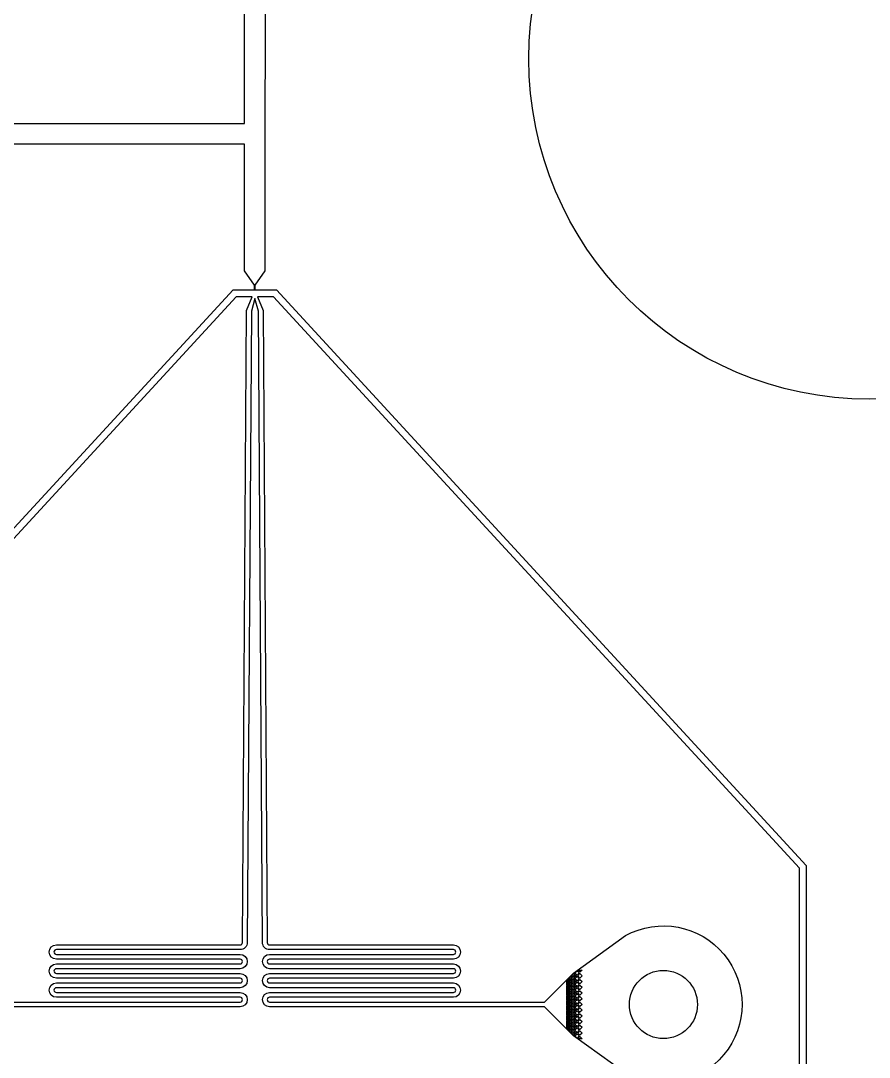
# Model space of a CAD drawing. Header units: inches. Extents: x -28.8 to 28.8, y -21.6 to 29.
# Drawn here: x -12.46 to 0, y -9.67 to 5.56 of the extents above; entities that cross this region are included whole.
import ezdxf

# ---------------------------------------------------------------- set-up
doc = ezdxf.new("R2010")
doc.units = ezdxf.units.IN
doc.header["$MEASUREMENT"] = 0

msp = doc.modelspace()

# ---------------------------------------------------------------- linework, layer by layer
msp.add_lwpolyline([(-8.872, 7.513), (-8.875, 1.883), (-9.022, 1.674), (-9.022, 1.604), (-8.706, 1.604), (-0.925, -6.851), (-0.925, -10.929), (-8.176, -18.891), (-8.176, -19.687, -2.283917), (-9.873, -19.687), (-9.873, -18.891), (-17.125, -10.929), (-17.125, -6.851), (-9.343, 1.604), (-9.027, 1.604), (-9.027, 1.674), (-9.175, 1.883), (-9.174, 3.747), (-13.461, 3.746), (-13.461, 4.047), (-9.174, 4.047), (-9.172, 7.513)], format="xyb", close=True)
for points in [[(-13.111, -8.855), (-9.24, -8.855, 0.999885), (-9.24, -8.785), (-11.939, -8.785, -1), (-11.939, -8.575), (-9.24, -8.575, 1), (-9.24, -8.505), (-11.939, -8.505, -1), (-11.939, -8.295), (-9.24, -8.295, 1), (-9.24, -8.225), (-11.939, -8.225, -1), (-11.939, -8.015), (-9.24, -8.015, 0.414214), (-9.205, -7.98), (-9.145, 1.3), (-9.065, 1.504), (-9.299, 1.504), (-17.025, -6.89)], [(-4.936, -8.926), (-8.807, -8.925, -1), (-8.807, -8.715), (-6.108, -8.715, 1), (-6.108, -8.645), (-8.807, -8.645, -1), (-8.807, -8.435), (-6.108, -8.435, 1), (-6.108, -8.365), (-8.807, -8.365, -1), (-8.807, -8.155), (-6.108, -8.155, 1), (-6.108, -8.085), (-8.807, -8.085, -0.414214), (-8.912, -7.98), (-8.971, 1.291), (-9.025, 1.479), (-9.075, 1.291), (-9.135, -7.98, -0.414214), (-9.24, -8.085), (-11.939, -8.085, 1), (-11.939, -8.155), (-9.24, -8.155, -1), (-9.24, -8.365), (-11.939, -8.365, 1), (-11.939, -8.435), (-9.24, -8.435, -1), (-9.24, -8.645), (-11.939, -8.645, 1), (-11.939, -8.715), (-9.24, -8.715, -1), (-9.24, -8.925), (-13.111, -8.925)], [(-1.025, -10.89), (-1.025, -6.89), (-8.75, 1.504), (-8.985, 1.504), (-8.901, 1.3), (-8.842, -7.98, 0.414214), (-8.807, -8.015), (-6.108, -8.015, -1), (-6.108, -8.225), (-8.807, -8.225, 1), (-8.807, -8.295), (-6.108, -8.295, -1), (-6.108, -8.505), (-8.807, -8.505, 1), (-8.807, -8.575), (-6.108, -8.575, -1), (-6.108, -8.785), (-8.807, -8.785, 0.999885), (-8.807, -8.855), (-4.936, -8.856), (-4.771, -8.856), (-4.346, -8.43), (-3.582, -7.88, -1.695798), (-3.582, -9.901), (-4.343, -9.353), (-4.77, -8.926), (-4.936, -8.926)]]:
    msp.add_lwpolyline(points, format="xyb")
for points in [[(-4.424, -8.515), (-4.432, -8.523), (-4.424, -8.53), (-4.417, -8.523)], [(-4.414, -8.505), (-4.421, -8.512), (-4.414, -8.52), (-4.407, -8.512)], [(-4.403, -8.509), (-4.396, -8.502), (-4.403, -8.494), (-4.411, -8.502)], [(-4.411, -8.523), (-4.403, -8.53), (-4.396, -8.523), (-4.403, -8.515)], [(-4.386, -8.512), (-4.393, -8.505), (-4.4, -8.512), (-4.393, -8.52)], [(-4.365, -8.491), (-4.381, -8.507), (-4.396, -8.491), (-4.381, -8.475)], [(-4.381, -8.517), (-4.365, -8.533), (-4.381, -8.549), (-4.396, -8.533)], [(-4.36, -8.486), (-4.375, -8.47), (-4.36, -8.454), (-4.344, -8.47)], [(-4.344, -8.512), (-4.36, -8.528), (-4.375, -8.512), (-4.36, -8.496)], [(-4.323, -8.449), (-4.339, -8.465), (-4.354, -8.449), (-4.339, -8.433)], [(-4.339, -8.475), (-4.323, -8.491), (-4.339, -8.507), (-4.354, -8.491)], [(-4.339, -8.517), (-4.323, -8.533), (-4.339, -8.549), (-4.354, -8.533)], [(-4.302, -8.47), (-4.318, -8.486), (-4.333, -8.47), (-4.318, -8.454)], [(-4.291, -8.46), (-4.323, -8.428), (-4.291, -8.396), (-4.26, -8.428)], [(-4.323, -8.512), (-4.291, -8.48), (-4.26, -8.512), (-4.291, -8.544)], [(-4.218, -8.386), (-4.249, -8.418), (-4.281, -8.386)], [(-4.281, -8.47), (-4.249, -8.438), (-4.218, -8.47), (-4.249, -8.502)], [(-4.249, -8.522), (-4.218, -8.554), (-4.249, -8.586), (-4.281, -8.554)], [(-4.438, -8.544), (-4.445, -8.536), (-4.445, -8.551)], [(-4.438, -8.565), (-4.445, -8.557), (-4.445, -8.572)], [(-4.438, -8.586), (-4.445, -8.578), (-4.445, -8.593)], [(-4.438, -8.607), (-4.445, -8.599), (-4.445, -8.614)], [(-4.438, -8.628), (-4.445, -8.62), (-4.445, -8.635)], [(-4.438, -8.649), (-4.445, -8.641), (-4.445, -8.656)], [(-4.438, -8.67), (-4.445, -8.662), (-4.445, -8.677)], [(-4.435, -8.526), (-4.442, -8.533), (-4.435, -8.541), (-4.428, -8.533)], [(-4.435, -8.547), (-4.442, -8.554), (-4.435, -8.562), (-4.428, -8.554)], [(-4.435, -8.568), (-4.442, -8.575), (-4.435, -8.583), (-4.428, -8.575)], [(-4.435, -8.589), (-4.442, -8.596), (-4.435, -8.604), (-4.428, -8.596)], [(-4.435, -8.61), (-4.442, -8.617), (-4.435, -8.625), (-4.428, -8.617)], [(-4.435, -8.631), (-4.442, -8.638), (-4.435, -8.646), (-4.428, -8.638)], [(-4.435, -8.652), (-4.442, -8.659), (-4.435, -8.667), (-4.428, -8.659)], [(-4.435, -8.673), (-4.442, -8.68), (-4.435, -8.688), (-4.428, -8.68)], [(-4.424, -8.536), (-4.432, -8.544), (-4.424, -8.551), (-4.417, -8.544)], [(-4.424, -8.557), (-4.432, -8.565), (-4.424, -8.572), (-4.417, -8.565)], [(-4.424, -8.578), (-4.432, -8.586), (-4.424, -8.593), (-4.417, -8.586)], [(-4.424, -8.599), (-4.432, -8.607), (-4.424, -8.614), (-4.417, -8.607)], [(-4.424, -8.62), (-4.432, -8.628), (-4.424, -8.635), (-4.417, -8.628)], [(-4.424, -8.641), (-4.432, -8.649), (-4.424, -8.656), (-4.417, -8.649)], [(-4.424, -8.662), (-4.432, -8.67), (-4.424, -8.677), (-4.417, -8.67)], [(-4.414, -8.526), (-4.421, -8.533), (-4.414, -8.541), (-4.407, -8.533)], [(-4.414, -8.547), (-4.421, -8.554), (-4.414, -8.562), (-4.407, -8.554)], [(-4.414, -8.568), (-4.421, -8.575), (-4.414, -8.583), (-4.407, -8.575)], [(-4.414, -8.589), (-4.421, -8.596), (-4.414, -8.604), (-4.407, -8.596)], [(-4.414, -8.61), (-4.421, -8.617), (-4.414, -8.625), (-4.407, -8.617)], [(-4.414, -8.631), (-4.421, -8.638), (-4.414, -8.646), (-4.407, -8.638)], [(-4.414, -8.652), (-4.421, -8.659), (-4.414, -8.667), (-4.407, -8.659)], [(-4.414, -8.673), (-4.421, -8.68), (-4.414, -8.688), (-4.407, -8.68)], [(-4.403, -8.551), (-4.396, -8.544), (-4.403, -8.536), (-4.411, -8.544)], [(-4.411, -8.565), (-4.403, -8.572), (-4.396, -8.565), (-4.403, -8.557)], [(-4.403, -8.593), (-4.396, -8.586), (-4.403, -8.578), (-4.411, -8.586)], [(-4.411, -8.607), (-4.403, -8.614), (-4.396, -8.607), (-4.403, -8.599)], [(-4.403, -8.635), (-4.396, -8.628), (-4.403, -8.62), (-4.411, -8.628)], [(-4.411, -8.649), (-4.403, -8.656), (-4.396, -8.649), (-4.403, -8.641)], [(-4.403, -8.677), (-4.396, -8.67), (-4.403, -8.662), (-4.411, -8.67)], [(-4.386, -8.554), (-4.393, -8.547), (-4.4, -8.554), (-4.393, -8.562)], [(-4.386, -8.596), (-4.393, -8.589), (-4.4, -8.596), (-4.393, -8.604)], [(-4.386, -8.638), (-4.393, -8.631), (-4.4, -8.638), (-4.393, -8.646)], [(-4.386, -8.68), (-4.393, -8.673), (-4.4, -8.68), (-4.393, -8.688)], [(-4.381, -8.559), (-4.365, -8.575), (-4.381, -8.591), (-4.396, -8.575)], [(-4.381, -8.601), (-4.365, -8.617), (-4.381, -8.633), (-4.396, -8.617)], [(-4.381, -8.643), (-4.365, -8.659), (-4.381, -8.675), (-4.396, -8.659)], [(-4.344, -8.554), (-4.36, -8.57), (-4.375, -8.554), (-4.36, -8.538)], [(-4.344, -8.596), (-4.36, -8.612), (-4.375, -8.596), (-4.36, -8.58)], [(-4.344, -8.638), (-4.36, -8.654), (-4.375, -8.638), (-4.36, -8.622)], [(-4.344, -8.68), (-4.36, -8.696), (-4.375, -8.68), (-4.36, -8.664)], [(-4.339, -8.559), (-4.323, -8.575), (-4.339, -8.591), (-4.354, -8.575)], [(-4.339, -8.601), (-4.323, -8.617), (-4.339, -8.633), (-4.354, -8.617)], [(-4.339, -8.643), (-4.323, -8.659), (-4.339, -8.675), (-4.354, -8.659)], [(-4.302, -8.554), (-4.318, -8.57), (-4.333, -8.554), (-4.318, -8.538)], [(-4.302, -8.638), (-4.318, -8.654), (-4.333, -8.638), (-4.318, -8.622)], [(-4.291, -8.628), (-4.323, -8.596), (-4.291, -8.564), (-4.26, -8.596)], [(-4.291, -8.712), (-4.323, -8.68), (-4.291, -8.648), (-4.26, -8.68)], [(-4.249, -8.606), (-4.218, -8.638), (-4.249, -8.67), (-4.281, -8.638)], [(-4.438, -8.691), (-4.445, -8.683), (-4.445, -8.698)], [(-4.438, -8.712), (-4.445, -8.704), (-4.445, -8.719)], [(-4.438, -8.733), (-4.445, -8.725), (-4.445, -8.74)], [(-4.438, -8.754), (-4.445, -8.746), (-4.445, -8.761)], [(-4.438, -8.775), (-4.445, -8.767), (-4.445, -8.782)], [(-4.438, -8.796), (-4.445, -8.788), (-4.445, -8.803)], [(-4.438, -8.817), (-4.445, -8.809), (-4.445, -8.824)], [(-4.435, -8.694), (-4.442, -8.701), (-4.435, -8.709), (-4.428, -8.701)], [(-4.435, -8.715), (-4.442, -8.722), (-4.435, -8.73), (-4.428, -8.722)], [(-4.435, -8.736), (-4.442, -8.743), (-4.435, -8.751), (-4.428, -8.743)], [(-4.435, -8.757), (-4.442, -8.764), (-4.435, -8.772), (-4.428, -8.764)], [(-4.435, -8.778), (-4.442, -8.785), (-4.435, -8.793), (-4.428, -8.785)], [(-4.435, -8.799), (-4.442, -8.806), (-4.435, -8.814), (-4.428, -8.806)], [(-4.435, -8.82), (-4.442, -8.827), (-4.435, -8.835), (-4.428, -8.827)], [(-4.424, -8.683), (-4.432, -8.691), (-4.424, -8.698), (-4.417, -8.691)], [(-4.424, -8.704), (-4.432, -8.712), (-4.424, -8.719), (-4.417, -8.712)], [(-4.424, -8.725), (-4.432, -8.733), (-4.424, -8.74), (-4.417, -8.733)], [(-4.424, -8.746), (-4.432, -8.754), (-4.424, -8.761), (-4.417, -8.754)], [(-4.424, -8.767), (-4.432, -8.775), (-4.424, -8.782), (-4.417, -8.775)], [(-4.424, -8.788), (-4.432, -8.796), (-4.424, -8.803), (-4.417, -8.796)], [(-4.424, -8.809), (-4.432, -8.817), (-4.424, -8.824), (-4.417, -8.817)], [(-4.414, -8.694), (-4.421, -8.701), (-4.414, -8.709), (-4.407, -8.701)], [(-4.414, -8.715), (-4.421, -8.722), (-4.414, -8.73), (-4.407, -8.722)], [(-4.414, -8.736), (-4.421, -8.743), (-4.414, -8.751), (-4.407, -8.743)], [(-4.414, -8.757), (-4.421, -8.764), (-4.414, -8.772), (-4.407, -8.764)], [(-4.414, -8.778), (-4.421, -8.785), (-4.414, -8.793), (-4.407, -8.785)], [(-4.414, -8.799), (-4.421, -8.806), (-4.414, -8.814), (-4.407, -8.806)], [(-4.414, -8.82), (-4.421, -8.827), (-4.414, -8.835), (-4.407, -8.827)], [(-4.411, -8.691), (-4.403, -8.698), (-4.396, -8.691), (-4.403, -8.683)], [(-4.403, -8.719), (-4.396, -8.712), (-4.403, -8.704), (-4.411, -8.712)], [(-4.411, -8.733), (-4.403, -8.74), (-4.396, -8.733), (-4.403, -8.725)], [(-4.403, -8.761), (-4.396, -8.754), (-4.403, -8.746), (-4.411, -8.754)], [(-4.411, -8.775), (-4.403, -8.782), (-4.396, -8.775), (-4.403, -8.767)], [(-4.403, -8.803), (-4.396, -8.796), (-4.403, -8.788), (-4.411, -8.796)], [(-4.411, -8.817), (-4.403, -8.824), (-4.396, -8.817), (-4.403, -8.809)], [(-4.386, -8.722), (-4.393, -8.715), (-4.4, -8.722), (-4.393, -8.73)], [(-4.386, -8.764), (-4.393, -8.757), (-4.4, -8.764), (-4.393, -8.772)], [(-4.386, -8.806), (-4.393, -8.799), (-4.4, -8.806), (-4.393, -8.814)], [(-4.381, -8.685), (-4.365, -8.701), (-4.381, -8.717), (-4.396, -8.701)], [(-4.381, -8.727), (-4.365, -8.743), (-4.381, -8.759), (-4.396, -8.743)], [(-4.381, -8.769), (-4.365, -8.785), (-4.381, -8.801), (-4.396, -8.785)], [(-4.381, -8.811), (-4.365, -8.827), (-4.381, -8.843), (-4.396, -8.827)], [(-4.344, -8.722), (-4.36, -8.738), (-4.375, -8.722), (-4.36, -8.706)], [(-4.344, -8.764), (-4.36, -8.78), (-4.375, -8.764), (-4.36, -8.748)], [(-4.344, -8.806), (-4.36, -8.822), (-4.375, -8.806), (-4.36, -8.79)], [(-4.339, -8.685), (-4.323, -8.701), (-4.339, -8.717), (-4.354, -8.701)], [(-4.339, -8.727), (-4.323, -8.743), (-4.339, -8.759), (-4.354, -8.743)], [(-4.339, -8.769), (-4.323, -8.785), (-4.339, -8.801), (-4.354, -8.785)], [(-4.339, -8.811), (-4.323, -8.827), (-4.339, -8.843), (-4.354, -8.827)], [(-4.302, -8.722), (-4.318, -8.738), (-4.333, -8.722), (-4.318, -8.706)], [(-4.302, -8.806), (-4.318, -8.822), (-4.333, -8.806), (-4.318, -8.79)], [(-4.291, -8.796), (-4.323, -8.764), (-4.291, -8.732), (-4.26, -8.764)], [(-4.291, -8.88), (-4.323, -8.848), (-4.291, -8.816), (-4.26, -8.848)], [(-4.281, -8.722), (-4.249, -8.69), (-4.218, -8.722), (-4.249, -8.754)], [(-4.281, -8.806), (-4.249, -8.774), (-4.218, -8.806), (-4.249, -8.838)], [(-4.438, -8.838), (-4.445, -8.83), (-4.445, -8.845)], [(-4.438, -8.859), (-4.445, -8.851), (-4.445, -8.866)], [(-4.438, -8.88), (-4.445, -8.872), (-4.445, -8.887)], [(-4.438, -8.901), (-4.445, -8.893), (-4.445, -8.908)], [(-4.438, -8.922), (-4.445, -8.914), (-4.445, -8.929)], [(-4.438, -8.943), (-4.445, -8.935), (-4.445, -8.95)], [(-4.438, -8.964), (-4.445, -8.956), (-4.445, -8.971)], [(-4.438, -8.985), (-4.445, -8.977), (-4.445, -8.992)], [(-4.435, -8.841), (-4.442, -8.848), (-4.435, -8.856), (-4.428, -8.848)], [(-4.435, -8.862), (-4.442, -8.869), (-4.435, -8.877), (-4.428, -8.869)], [(-4.435, -8.883), (-4.442, -8.89), (-4.435, -8.898), (-4.428, -8.89)], [(-4.435, -8.904), (-4.442, -8.911), (-4.435, -8.919), (-4.428, -8.911)], [(-4.435, -8.925), (-4.442, -8.932), (-4.435, -8.94), (-4.428, -8.932)], [(-4.435, -8.946), (-4.442, -8.953), (-4.435, -8.961), (-4.428, -8.953)], [(-4.435, -8.967), (-4.442, -8.974), (-4.435, -8.982), (-4.428, -8.974)], [(-4.424, -8.83), (-4.432, -8.838), (-4.424, -8.845), (-4.417, -8.838)], [(-4.424, -8.851), (-4.432, -8.859), (-4.424, -8.866), (-4.417, -8.859)], [(-4.424, -8.872), (-4.432, -8.88), (-4.424, -8.887), (-4.417, -8.88)], [(-4.424, -8.893), (-4.432, -8.901), (-4.424, -8.908), (-4.417, -8.901)], [(-4.424, -8.914), (-4.432, -8.922), (-4.424, -8.929), (-4.417, -8.922)], [(-4.424, -8.935), (-4.432, -8.943), (-4.424, -8.95), (-4.417, -8.943)], [(-4.424, -8.956), (-4.432, -8.964), (-4.424, -8.971), (-4.417, -8.964)], [(-4.424, -8.977), (-4.432, -8.985), (-4.424, -8.992), (-4.417, -8.985)], [(-4.414, -8.841), (-4.421, -8.848), (-4.414, -8.856), (-4.407, -8.848)], [(-4.414, -8.862), (-4.421, -8.869), (-4.414, -8.877), (-4.407, -8.869)], [(-4.414, -8.883), (-4.421, -8.89), (-4.414, -8.898), (-4.407, -8.89)], [(-4.414, -8.904), (-4.421, -8.911), (-4.414, -8.919), (-4.407, -8.911)], [(-4.414, -8.925), (-4.421, -8.932), (-4.414, -8.94), (-4.407, -8.932)], [(-4.414, -8.946), (-4.421, -8.953), (-4.414, -8.961), (-4.407, -8.953)], [(-4.414, -8.967), (-4.421, -8.974), (-4.414, -8.982), (-4.407, -8.974)], [(-4.403, -8.845), (-4.396, -8.838), (-4.403, -8.83), (-4.411, -8.838)], [(-4.411, -8.859), (-4.403, -8.866), (-4.396, -8.859), (-4.403, -8.851)], [(-4.403, -8.887), (-4.396, -8.88), (-4.403, -8.872), (-4.411, -8.88)], [(-4.411, -8.901), (-4.403, -8.908), (-4.396, -8.901), (-4.403, -8.893)], [(-4.403, -8.929), (-4.396, -8.922), (-4.403, -8.914), (-4.411, -8.922)], [(-4.411, -8.943), (-4.403, -8.95), (-4.396, -8.943), (-4.403, -8.935)], [(-4.403, -8.971), (-4.396, -8.964), (-4.403, -8.956), (-4.411, -8.964)], [(-4.411, -8.985), (-4.403, -8.992), (-4.396, -8.985), (-4.403, -8.977)], [(-4.386, -8.848), (-4.393, -8.841), (-4.4, -8.848), (-4.393, -8.856)], [(-4.386, -8.89), (-4.393, -8.883), (-4.4, -8.89), (-4.393, -8.898)], [(-4.386, -8.932), (-4.393, -8.925), (-4.4, -8.932), (-4.393, -8.94)], [(-4.386, -8.974), (-4.393, -8.967), (-4.4, -8.974), (-4.393, -8.982)], [(-4.381, -8.853), (-4.365, -8.869), (-4.381, -8.885), (-4.396, -8.869)], [(-4.381, -8.895), (-4.365, -8.911), (-4.381, -8.927), (-4.396, -8.911)], [(-4.381, -8.937), (-4.365, -8.953), (-4.381, -8.969), (-4.396, -8.953)], [(-4.365, -8.995), (-4.381, -9.011), (-4.396, -8.995), (-4.381, -8.979)], [(-4.344, -8.848), (-4.36, -8.864), (-4.375, -8.848), (-4.36, -8.832)], [(-4.344, -8.89), (-4.36, -8.906), (-4.375, -8.89), (-4.36, -8.874)], [(-4.344, -8.932), (-4.36, -8.948), (-4.375, -8.932), (-4.36, -8.916)], [(-4.344, -8.974), (-4.36, -8.99), (-4.375, -8.974), (-4.36, -8.958)], [(-4.339, -8.853), (-4.323, -8.869), (-4.339, -8.885), (-4.354, -8.869)], [(-4.339, -8.895), (-4.323, -8.911), (-4.339, -8.927), (-4.354, -8.911)], [(-4.339, -8.937), (-4.323, -8.953), (-4.339, -8.969), (-4.354, -8.953)], [(-4.339, -8.979), (-4.323, -8.995), (-4.339, -9.011), (-4.354, -8.995)], [(-4.302, -8.89), (-4.318, -8.906), (-4.333, -8.89), (-4.318, -8.874)], [(-4.302, -8.974), (-4.318, -8.99), (-4.333, -8.974), (-4.318, -8.958)], [(-4.291, -8.964), (-4.323, -8.932), (-4.291, -8.9), (-4.26, -8.932)], [(-4.281, -8.89), (-4.249, -8.858), (-4.218, -8.89), (-4.249, -8.922)], [(-4.249, -8.942), (-4.218, -8.974), (-4.249, -9.006), (-4.281, -8.974)], [(-4.438, -9.006), (-4.445, -8.998), (-4.445, -9.013)], [(-4.438, -9.027), (-4.445, -9.019), (-4.445, -9.034)], [(-4.438, -9.048), (-4.445, -9.04), (-4.445, -9.055)], [(-4.438, -9.069), (-4.445, -9.061), (-4.445, -9.076)], [(-4.438, -9.09), (-4.445, -9.082), (-4.445, -9.097)], [(-4.438, -9.111), (-4.445, -9.103), (-4.445, -9.118)], [(-4.438, -9.132), (-4.445, -9.124), (-4.445, -9.139)], [(-4.435, -8.988), (-4.442, -8.995), (-4.435, -9.003), (-4.428, -8.995)], [(-4.435, -9.009), (-4.442, -9.016), (-4.435, -9.024), (-4.428, -9.016)], [(-4.435, -9.03), (-4.442, -9.037), (-4.435, -9.045), (-4.428, -9.037)], [(-4.435, -9.051), (-4.442, -9.058), (-4.435, -9.066), (-4.428, -9.058)], [(-4.435, -9.072), (-4.442, -9.079), (-4.435, -9.087), (-4.428, -9.079)], [(-4.435, -9.093), (-4.442, -9.1), (-4.435, -9.108), (-4.428, -9.1)], [(-4.435, -9.114), (-4.442, -9.121), (-4.435, -9.129), (-4.428, -9.121)], [(-4.424, -8.998), (-4.432, -9.006), (-4.424, -9.013), (-4.417, -9.006)], [(-4.424, -9.019), (-4.432, -9.027), (-4.424, -9.034), (-4.417, -9.027)], [(-4.424, -9.04), (-4.432, -9.048), (-4.424, -9.055), (-4.417, -9.048)], [(-4.424, -9.061), (-4.432, -9.069), (-4.424, -9.076), (-4.417, -9.069)], [(-4.424, -9.082), (-4.432, -9.09), (-4.424, -9.097), (-4.417, -9.09)], [(-4.424, -9.103), (-4.432, -9.111), (-4.424, -9.118), (-4.417, -9.111)], [(-4.424, -9.124), (-4.432, -9.132), (-4.424, -9.139), (-4.417, -9.132)], [(-4.414, -8.988), (-4.421, -8.995), (-4.414, -9.003), (-4.407, -8.995)], [(-4.414, -9.009), (-4.421, -9.016), (-4.414, -9.024), (-4.407, -9.016)], [(-4.414, -9.03), (-4.421, -9.037), (-4.414, -9.045), (-4.407, -9.037)], [(-4.414, -9.051), (-4.421, -9.058), (-4.414, -9.066), (-4.407, -9.058)], [(-4.414, -9.072), (-4.421, -9.079), (-4.414, -9.087), (-4.407, -9.079)], [(-4.414, -9.093), (-4.421, -9.1), (-4.414, -9.108), (-4.407, -9.1)], [(-4.414, -9.114), (-4.421, -9.121), (-4.414, -9.129), (-4.407, -9.121)], [(-4.403, -9.013), (-4.396, -9.006), (-4.403, -8.998), (-4.411, -9.006)], [(-4.411, -9.027), (-4.403, -9.034), (-4.396, -9.027), (-4.403, -9.019)], [(-4.403, -9.055), (-4.396, -9.048), (-4.403, -9.04), (-4.411, -9.048)], [(-4.411, -9.069), (-4.403, -9.076), (-4.396, -9.069), (-4.403, -9.061)], [(-4.403, -9.097), (-4.396, -9.09), (-4.403, -9.082), (-4.411, -9.09)], [(-4.411, -9.111), (-4.403, -9.118), (-4.396, -9.111), (-4.403, -9.103)], [(-4.403, -9.139), (-4.396, -9.132), (-4.403, -9.124), (-4.411, -9.132)], [(-4.386, -9.016), (-4.393, -9.009), (-4.4, -9.016), (-4.393, -9.024)], [(-4.386, -9.058), (-4.393, -9.051), (-4.4, -9.058), (-4.393, -9.066)], [(-4.386, -9.1), (-4.393, -9.093), (-4.4, -9.1), (-4.393, -9.108)], [(-4.365, -9.037), (-4.381, -9.053), (-4.396, -9.037), (-4.381, -9.021)], [(-4.381, -9.063), (-4.365, -9.079), (-4.381, -9.095), (-4.396, -9.079)], [(-4.381, -9.105), (-4.365, -9.121), (-4.381, -9.137), (-4.396, -9.121)], [(-4.344, -9.016), (-4.36, -9.032), (-4.375, -9.016), (-4.36, -9)], [(-4.344, -9.058), (-4.36, -9.074), (-4.375, -9.058), (-4.36, -9.042)], [(-4.344, -9.1), (-4.36, -9.116), (-4.375, -9.1), (-4.36, -9.084)], [(-4.344, -9.142), (-4.36, -9.158), (-4.375, -9.142), (-4.36, -9.126)], [(-4.339, -9.021), (-4.323, -9.037), (-4.339, -9.053), (-4.354, -9.037)], [(-4.339, -9.063), (-4.323, -9.079), (-4.339, -9.095), (-4.354, -9.079)], [(-4.339, -9.105), (-4.323, -9.121), (-4.339, -9.137), (-4.354, -9.121)], [(-4.302, -9.058), (-4.318, -9.074), (-4.333, -9.058), (-4.318, -9.042)], [(-4.302, -9.142), (-4.318, -9.158), (-4.333, -9.142), (-4.318, -9.126)], [(-4.323, -9.016), (-4.291, -8.984), (-4.26, -9.016), (-4.291, -9.048)], [(-4.291, -9.132), (-4.323, -9.1), (-4.291, -9.068), (-4.26, -9.1)], [(-4.281, -9.058), (-4.249, -9.026), (-4.218, -9.058), (-4.249, -9.09)], [(-4.281, -9.142), (-4.249, -9.11), (-4.218, -9.142), (-4.249, -9.174)], [(-4.438, -9.153), (-4.445, -9.145), (-4.445, -9.16)], [(-4.438, -9.174), (-4.445, -9.166), (-4.445, -9.181)], [(-4.438, -9.195), (-4.445, -9.187), (-4.445, -9.202)], [(-4.438, -9.216), (-4.445, -9.208), (-4.445, -9.223)], [(-4.438, -9.237), (-4.445, -9.229), (-4.445, -9.244)], [(-4.435, -9.135), (-4.442, -9.142), (-4.435, -9.15), (-4.428, -9.142)], [(-4.435, -9.156), (-4.442, -9.163), (-4.435, -9.171), (-4.428, -9.163)], [(-4.435, -9.177), (-4.442, -9.184), (-4.435, -9.192), (-4.428, -9.184)], [(-4.435, -9.198), (-4.442, -9.205), (-4.435, -9.213), (-4.428, -9.205)], [(-4.435, -9.219), (-4.442, -9.226), (-4.435, -9.234), (-4.428, -9.226)], [(-4.435, -9.24), (-4.442, -9.247), (-4.435, -9.255), (-4.428, -9.247)], [(-4.424, -9.145), (-4.432, -9.153), (-4.424, -9.16), (-4.417, -9.153)], [(-4.424, -9.166), (-4.432, -9.174), (-4.424, -9.181), (-4.417, -9.174)], [(-4.424, -9.187), (-4.432, -9.195), (-4.424, -9.202), (-4.417, -9.195)], [(-4.424, -9.208), (-4.432, -9.216), (-4.424, -9.223), (-4.417, -9.216)], [(-4.424, -9.229), (-4.432, -9.237), (-4.424, -9.244), (-4.417, -9.237)], [(-4.424, -9.25), (-4.432, -9.258), (-4.424, -9.265), (-4.417, -9.258)], [(-4.414, -9.135), (-4.421, -9.142), (-4.414, -9.15), (-4.407, -9.142)], [(-4.414, -9.156), (-4.421, -9.163), (-4.414, -9.171), (-4.407, -9.163)], [(-4.414, -9.177), (-4.421, -9.184), (-4.414, -9.192), (-4.407, -9.184)], [(-4.414, -9.198), (-4.421, -9.205), (-4.414, -9.213), (-4.407, -9.205)], [(-4.414, -9.219), (-4.421, -9.226), (-4.414, -9.234), (-4.407, -9.226)], [(-4.414, -9.24), (-4.421, -9.247), (-4.414, -9.255), (-4.407, -9.247)], [(-4.414, -9.261), (-4.421, -9.268), (-4.414, -9.276), (-4.407, -9.268)], [(-4.411, -9.153), (-4.403, -9.16), (-4.396, -9.153), (-4.403, -9.145)], [(-4.403, -9.181), (-4.396, -9.174), (-4.403, -9.166), (-4.411, -9.174)], [(-4.411, -9.195), (-4.403, -9.202), (-4.396, -9.195), (-4.403, -9.187)], [(-4.403, -9.223), (-4.396, -9.216), (-4.403, -9.208), (-4.411, -9.216)], [(-4.411, -9.237), (-4.403, -9.244), (-4.396, -9.237), (-4.403, -9.229)], [(-4.403, -9.265), (-4.396, -9.258), (-4.403, -9.25), (-4.411, -9.258)], [(-4.411, -9.279), (-4.403, -9.286), (-4.396, -9.279), (-4.403, -9.271)], [(-4.386, -9.142), (-4.393, -9.135), (-4.4, -9.142), (-4.393, -9.15)], [(-4.386, -9.184), (-4.393, -9.177), (-4.4, -9.184), (-4.393, -9.192)], [(-4.386, -9.226), (-4.393, -9.219), (-4.4, -9.226), (-4.393, -9.234)], [(-4.386, -9.268), (-4.393, -9.261), (-4.4, -9.268), (-4.393, -9.276)], [(-4.381, -9.147), (-4.365, -9.163), (-4.381, -9.179), (-4.396, -9.163)], [(-4.381, -9.189), (-4.365, -9.205), (-4.381, -9.221), (-4.396, -9.205)], [(-4.381, -9.231), (-4.365, -9.247), (-4.381, -9.263), (-4.396, -9.247)], [(-4.381, -9.273), (-4.365, -9.289), (-4.381, -9.305), (-4.396, -9.289)], [(-4.344, -9.184), (-4.36, -9.2), (-4.375, -9.184), (-4.36, -9.168)], [(-4.344, -9.226), (-4.36, -9.242), (-4.375, -9.226), (-4.36, -9.21)], [(-4.344, -9.268), (-4.36, -9.284), (-4.375, -9.268), (-4.36, -9.252)], [(-4.339, -9.147), (-4.323, -9.163), (-4.339, -9.179), (-4.354, -9.163)], [(-4.339, -9.189), (-4.323, -9.205), (-4.339, -9.221), (-4.354, -9.205)], [(-4.339, -9.231), (-4.323, -9.247), (-4.339, -9.263), (-4.354, -9.247)], [(-4.339, -9.273), (-4.323, -9.289), (-4.339, -9.305), (-4.354, -9.289)], [(-4.302, -9.226), (-4.318, -9.242), (-4.333, -9.226), (-4.318, -9.21)], [(-4.291, -9.216), (-4.323, -9.184), (-4.291, -9.152), (-4.26, -9.184)], [(-4.291, -9.3), (-4.323, -9.268), (-4.291, -9.236), (-4.26, -9.268)], [(-4.281, -9.226), (-4.249, -9.194), (-4.218, -9.226), (-4.249, -9.258)], [(-4.249, -9.278), (-4.218, -9.31), (-4.249, -9.342), (-4.281, -9.31)], [(-4.344, -9.31), (-4.36, -9.326), (-4.375, -9.31), (-4.36, -9.294)], [(-4.339, -9.315), (-4.323, -9.331), (-4.339, -9.347), (-4.354, -9.331)], [(-4.302, -9.31), (-4.318, -9.326), (-4.333, -9.31), (-4.318, -9.294)], [(-4.323, -9.352), (-4.291, -9.321), (-4.26, -9.352), (-4.291, -9.384)], [(-4.249, -9.363), (-4.218, -9.394), (-4.281, -9.394)]]:
    msp.add_lwpolyline(points, close=True)
for centre, radius in [((0, 5), 5), ((-3.023, -8.891), 0.5)]:
    msp.add_circle(centre, radius)

doc.saveas('drawing.dxf')
